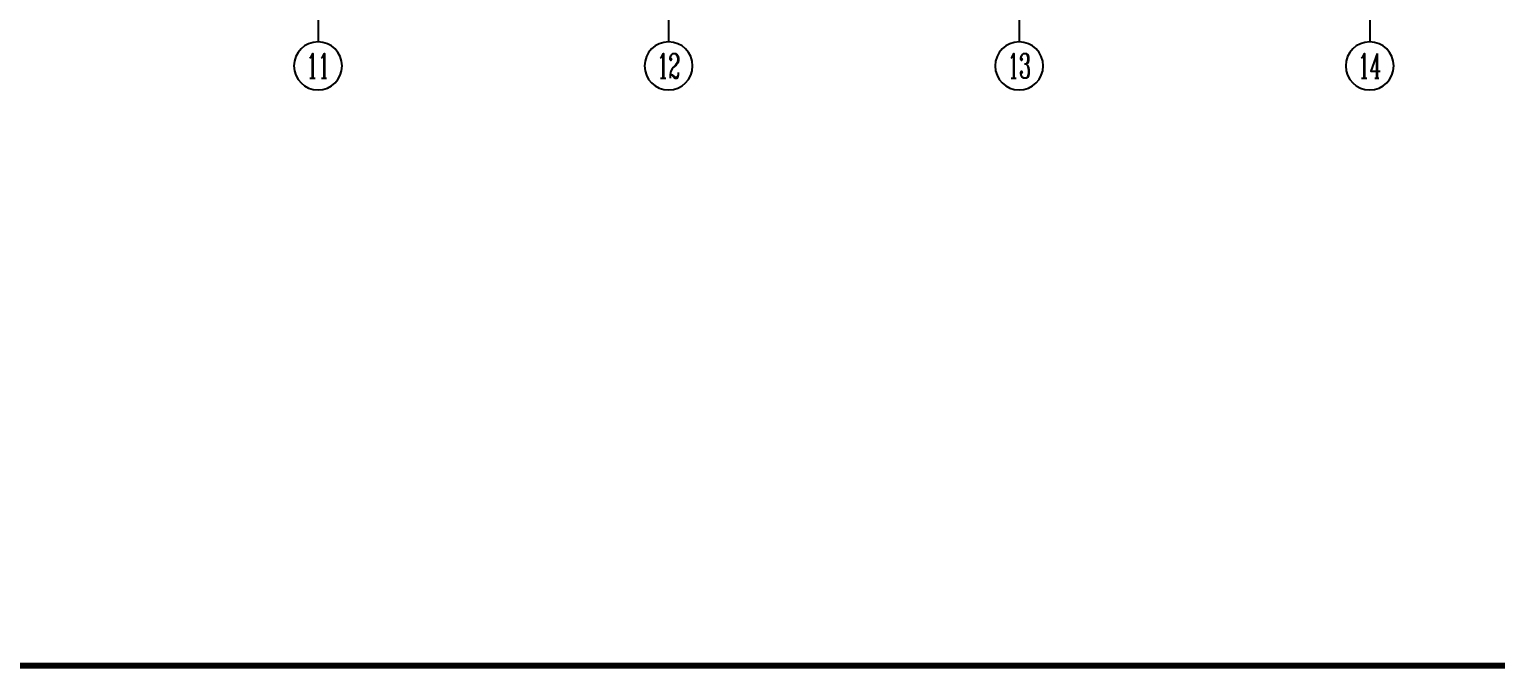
# Model space of a CAD drawing. Extents: x 8268344 to 8869063, y 669070 to 951310.
# Drawn here: x 8653323 to 8682602, y 806890 to 819650 of the extents above; entities that cross this region are included whole.
import ezdxf
from ezdxf.enums import TextEntityAlignment as Align

# ---------------------------------------------------------------- set-up
doc = ezdxf.new("R2010")
doc.units = 0
doc.header["$LTSCALE"] = 1000
doc.layers.get('0').update_dxf_attribs({"linetype": 'CONTINUOUS'})
for name, color, linetype in [('AXIS', 3, 'CONTINUOUS'), ('AXIS_TEXT', 7, 'CONTINUOUS'), ('PUB_TITLE', 255, 'CONTINUOUS')]:
    doc.layers.add(name, color=color, linetype=linetype)
doc.styles.add('_TCH_AXIS', font='COMPLEX', dxfattribs={"bigfont": 'GBCBIG'})
doc.styles.add('COMPLEX', font='COMPLEX')

# ---------------------------------------------------------------- blocks, each defined once
blk = doc.blocks.new('_AXISO')
blk.add_circle((0, 0), 0.5)
at = {"layer": 'AXIS_TEXT', "style": 'COMPLEX', "width": 1.041667}
blk.add_attdef('A', text='', height=0.56, dxfattribs=at).set_placement((-0.25, -0.28), (0.25, -0.28), align=Align.FIT)

msp = doc.modelspace()

# ---------------------------------------------------------------- linework, layer by layer
at = {"layer": 'AXIS'}
for p, q in [((8659087.2, 821950.3), (8659087.2, 819400.3)), ((8666087.2, 821950.3), (8666087.2, 819400.3)), ((8673087.2, 821950.3), (8673087.2, 819400.3)), ((8680087.2, 821950.3), (8680087.2, 819400.3))]:
    msp.add_line(p, q, dxfattribs=at)
at = {"layer": 'PUB_TITLE', "const_width": 120}
msp.add_lwpolyline([(8588743.2, 806949.7), (8710663.2, 806949.7), (8710663.2, 875829.7), (8588743.2, 875829.7)], close=True, dxfattribs=at)

# ---------------------------------------------------------------- block references
at = {"layer": 'AXIS'}
ref = msp.add_blockref('_AXISO', (8659087.2, 818920.3), dxfattribs=dict(at, xscale=-960, yscale=960, zscale=960, rotation=180))
ref.add_attrib('A', '11', dxfattribs={"layer": 'AXIS_TEXT', "height": 489.59, "style": '_TCH_AXIS', "width": 0.822659}).set_placement((8658857, 818675.5), (8659317.3, 818675.5), align=Align.FIT)
ref = msp.add_blockref('_AXISO', (8666087.2, 818920.3), dxfattribs=dict(at, xscale=-960, yscale=960, zscale=960, rotation=180))
ref.add_attrib('A', '12', dxfattribs={"layer": 'AXIS_TEXT', "height": 489.59, "style": '_TCH_AXIS', "width": 0.680821}).set_placement((8665857, 818675.5), (8666317.3, 818675.5), align=Align.FIT)
ref = msp.add_blockref('_AXISO', (8673087.2, 818920.3), dxfattribs=dict(at, xscale=-960, yscale=960, zscale=960, rotation=180))
ref.add_attrib('A', '13', dxfattribs={"layer": 'AXIS_TEXT', "height": 489.59, "style": '_TCH_AXIS', "width": 0.680821}).set_placement((8672857, 818675.5), (8673317.3, 818675.5), align=Align.FIT)
ref = msp.add_blockref('_AXISO', (8680087.2, 818920.3), dxfattribs=dict(at, xscale=-960, yscale=960, zscale=960, rotation=180))
ref.add_attrib('A', '14', dxfattribs={"layer": 'AXIS_TEXT', "height": 489.59, "style": '_TCH_AXIS', "width": 0.636898}).set_placement((8679857, 818675.5), (8680317.3, 818675.5), align=Align.FIT)

doc.saveas('drawing.dxf')
